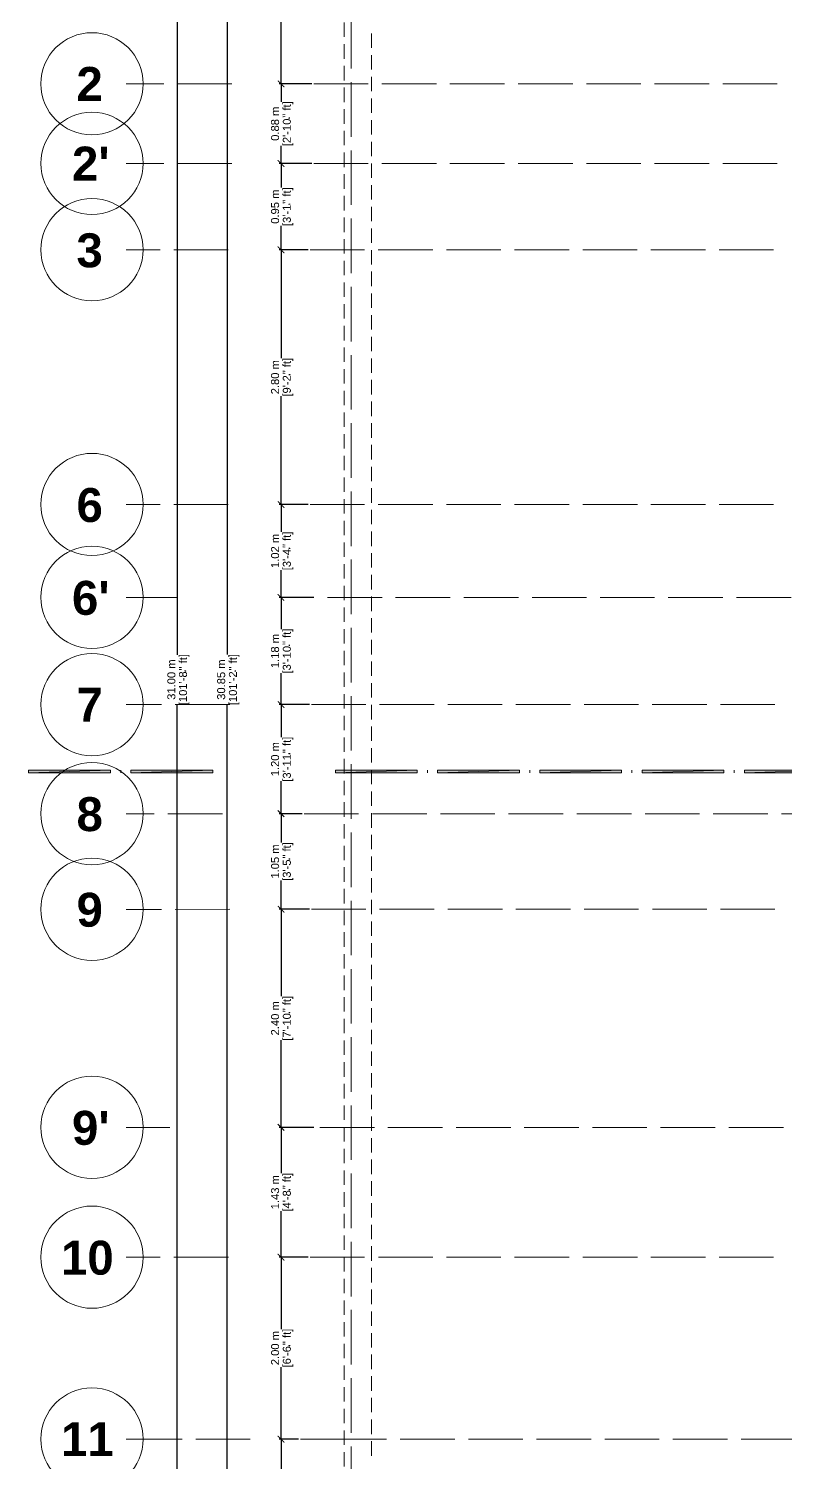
# Model space of a CAD drawing. Header units: metres. Extents: x 14 to 155, y 0 to 125.
# Drawn here: x 43.52 to 51.85, y 96.98 to 112.74 of the extents above; entities that cross this region are included whole.
import ezdxf

# ---------------------------------------------------------------- set-up
doc = ezdxf.new("R2010")
doc.units = ezdxf.units.M
doc.layers.get('Defpoints').update_dxf_attribs({"lineweight": 0})
for name, color, linetype in [('Edges', 7, 'Continuous'), ('PDF_Solid Fills', 7, 'Continuous'), ('PDF_Text', 255, 'Continuous')]:
    doc.layers.add(name, color=color, linetype=linetype)
doc.layers.add('PDF_Geometry', color=7, linetype='Continuous', true_color=0xc0c0c0)
doc.styles.add('PDF Arial Bold', font='arialbd.ttf')
doc.styles.add('TEXTS', font='swissl.ttf')
doc.dimstyles.new('Copy of DIMTEXT', dxfattribs={"dimscale": 0.3, "dimtxt": 0.22, "dimasz": 0.18, "dimexe": 0.05, "dimexo": 0.05, "dimgap": 0.05, "dimtad": 0, "dimzin": 1, "dimdsep": 46, "dimtxsty": 'TEXTS', "dimblk": 'ARCHTICK', "dimcen": 0.1, "dimclrd": 256, "dimclre": 6, "dimclrt": 7, "dimadec": 0, "dimazin": 0, "dimtfac": 0.15, "dimtix": 1, "dimtofl": 0, "dimtmove": 1, "dimatfit": 3, "dimldrblk": 'OPEN', "dimfxl": 0, "dimtolj": 1, "dimtzin": 0, "dimarcsym": 0})

# ---------------------------------------------------------------- blocks, each defined once
blk = doc.blocks.new('_ArchTick')
at = {"color": 0, "linetype": 'ByBlock', "const_width": 0.15}
blk.add_lwpolyline([(-0.5, -0.5), (0.5, 0.5)], dxfattribs=at)
blk = doc.blocks.new('*D41')
at = {"layer": 'Defpoints', "color": 0, "transparency": 16777216}
for p in [(45.56, 121.088), (45.156, 90.086), (45.561, 90.086)]:
    blk.add_point(p, dxfattribs=at)
at = {"layer": 'Edges', "color": 6, "lineweight": -2, "transparency": 16777216}
for p, q in [((45.516, 121.088), (45.136, 121.088)), ((45.516, 90.086), (45.136, 90.086))]:
    blk.add_line(p, q, dxfattribs=at)
at = {"layer": 'Edges', "lineweight": -2, "transparency": 16777216}
for p, q in [((45.156, 121.088), (45.156, 105.861)), ((45.156, 90.086), (45.156, 105.312))]:
    blk.add_line(p, q, dxfattribs=at)
at = {"layer": 'Edges', "lineweight": -2, "transparency": 16777216, "xscale": 0.072, "yscale": 0.072, "zscale": 0.072}
for p, rotation in [((45.156, 121.088), 90), ((45.156, 90.086), 270)]:
    blk.add_blockref('_ArchTick', p, dxfattribs=dict(at, rotation=rotation))
at = {"layer": 'Edges', "color": 7, "transparency": 16777216, "char_height": 0.088, "attachment_point": 5, "rotation": 90, "style": 'TEXTS'}
for s, insert in [('\\A1;31.00 m', (45.091, 105.587)), ('\\A1;[101\'-8{\\H0.15x;\\S1/2;}" ft]', (45.232, 105.587))]:
    blk.add_mtext(s, dxfattribs=dict(at, insert=insert))
blk = doc.blocks.new('_Open')
at = {"color": 0, "linetype": 'ByBlock', "lineweight": -2}
for p, q in [((-1, 0.17), (0, 0)), ((-1, -0.17), (0, 0)), ((0, 0), (-1, 0))]:
    blk.add_line(p, q, dxfattribs=at)
blk = doc.blocks.new('*D42')
at = {"layer": 'Defpoints', "color": 0, "transparency": 16777216}
for p in [(45.669, 121.013), (45.67, 90.161), (45.704, 90.161)]:
    blk.add_point(p, dxfattribs=at)
at = {"layer": 'Edges', "color": 6, "lineweight": -2, "transparency": 16777216}
for p, q in [((45.689, 121.013), (45.724, 121.013)), ((45.69, 90.161), (45.724, 90.161))]:
    blk.add_line(p, q, dxfattribs=at)
at = {"layer": 'Edges', "lineweight": -2, "transparency": 16777216}
for p, q in [((45.704, 121.013), (45.704, 105.862)), ((45.704, 90.161), (45.704, 105.312))]:
    blk.add_line(p, q, dxfattribs=at)
at = {"layer": 'Edges', "lineweight": -2, "transparency": 16777216, "xscale": 0.072, "yscale": 0.072, "zscale": 0.072}
for p, rotation in [((45.704, 121.013), 90), ((45.704, 90.161), 270)]:
    blk.add_blockref('_ArchTick', p, dxfattribs=dict(at, rotation=rotation))
at = {"layer": 'Edges', "color": 7, "transparency": 16777216, "char_height": 0.088, "attachment_point": 5, "rotation": 90, "style": 'TEXTS'}
for s, insert in [('\\A1;30.85 m', (45.639, 105.587)), ('\\A1;[101\'-2{\\H0.15x;\\S3/4;}" ft]', (45.781, 105.587))]:
    blk.add_mtext(s, dxfattribs=dict(at, insert=insert))
blk = doc.blocks.new('*D43')
at = {"layer": 'Defpoints', "color": 0, "transparency": 16777216}
for p in [(46.316, 121.013), (46.297, 112.137), (46.657, 112.137)]:
    blk.add_point(p, dxfattribs=at)
at = {"layer": 'Edges', "color": 6, "lineweight": -2, "transparency": 16777216}
for p, q in [((46.297, 121.013), (46.277, 121.013)), ((46.637, 112.137), (46.277, 112.137))]:
    blk.add_line(p, q, dxfattribs=at)
at = {"layer": 'Edges', "lineweight": -2, "transparency": 16777216}
for p, q in [((46.297, 121.013), (46.297, 116.817)), ((46.297, 112.137), (46.297, 116.333))]:
    blk.add_line(p, q, dxfattribs=at)
at = {"layer": 'Edges', "lineweight": -2, "transparency": 16777216, "xscale": 0.072, "yscale": 0.072, "zscale": 0.072}
for p, rotation in [((46.297, 121.013), 90), ((46.297, 112.137), 270)]:
    blk.add_blockref('_ArchTick', p, dxfattribs=dict(at, rotation=rotation))
at = {"layer": 'Edges', "color": 7, "transparency": 16777216, "char_height": 0.088, "attachment_point": 5, "rotation": 90, "style": 'TEXTS'}
for s, insert in [('\\A1;[29\'-1{\\H0.15x;\\S1/2;}" ft]', (46.374, 116.575)), ('\\A1;8.88 m', (46.232, 116.575))]:
    blk.add_mtext(s, dxfattribs=dict(at, insert=insert))
blk = doc.blocks.new('*D44')
at = {"layer": 'Defpoints', "color": 0, "transparency": 16777216}
for p in [(46.657, 112.137), (46.297, 111.262), (46.657, 111.262)]:
    blk.add_point(p, dxfattribs=at)
at = {"layer": 'Edges', "color": 6, "lineweight": -2, "transparency": 16777216}
for p, q in [((46.637, 112.137), (46.277, 112.137)), ((46.637, 111.262), (46.277, 111.262))]:
    blk.add_line(p, q, dxfattribs=at)
at = {"layer": 'Edges', "lineweight": -2, "transparency": 16777216}
for p, q in [((46.297, 112.137), (46.297, 111.941)), ((46.297, 111.262), (46.297, 111.457))]:
    blk.add_line(p, q, dxfattribs=at)
at = {"layer": 'Edges', "lineweight": -2, "transparency": 16777216, "xscale": 0.072, "yscale": 0.072, "zscale": 0.072}
for p, rotation in [((46.297, 112.137), 90), ((46.297, 111.262), 270)]:
    blk.add_blockref('_ArchTick', p, dxfattribs=dict(at, rotation=rotation))
at = {"layer": 'Edges', "color": 7, "transparency": 16777216, "char_height": 0.088, "attachment_point": 5, "rotation": 90, "style": 'TEXTS'}
for s, insert in [('\\A1;[2\'-10{\\H0.15x;\\S1/2;}" ft]', (46.374, 111.699)), ('\\A1;0.88 m', (46.232, 111.699))]:
    blk.add_mtext(s, dxfattribs=dict(at, insert=insert))
blk = doc.blocks.new('*D45')
at = {"layer": 'Defpoints', "color": 0, "transparency": 16777216}
for p in [(46.657, 111.262), (46.297, 110.313), (46.617, 110.313)]:
    blk.add_point(p, dxfattribs=at)
at = {"layer": 'Edges', "color": 6, "lineweight": -2, "transparency": 16777216}
for p, q in [((46.637, 111.262), (46.277, 111.262)), ((46.597, 110.313), (46.277, 110.313))]:
    blk.add_line(p, q, dxfattribs=at)
at = {"layer": 'Edges', "lineweight": -2, "transparency": 16777216}
for p, q in [((46.297, 111.262), (46.297, 110.997)), ((46.297, 110.313), (46.297, 110.578))]:
    blk.add_line(p, q, dxfattribs=at)
at = {"layer": 'Edges', "lineweight": -2, "transparency": 16777216, "xscale": 0.072, "yscale": 0.072, "zscale": 0.072}
for p, rotation in [((46.297, 111.262), 90), ((46.297, 110.313), 270)]:
    blk.add_blockref('_ArchTick', p, dxfattribs=dict(at, rotation=rotation))
at = {"layer": 'Edges', "color": 7, "transparency": 16777216, "char_height": 0.088, "attachment_point": 5, "rotation": 90, "style": 'TEXTS'}
for s, insert in [('\\A1;[3\'-1{\\H0.15x;\\S1/4;}" ft]', (46.374, 110.787)), ('\\A1;0.95 m', (46.232, 110.787))]:
    blk.add_mtext(s, dxfattribs=dict(at, insert=insert))
blk = doc.blocks.new('*D46')
at = {"layer": 'Defpoints', "color": 0, "transparency": 16777216}
for p in [(46.617, 110.313), (46.297, 107.512), (46.617, 107.512)]:
    blk.add_point(p, dxfattribs=at)
at = {"layer": 'Edges', "color": 6, "lineweight": -2, "transparency": 16777216}
for p, q in [((46.597, 110.313), (46.277, 110.313)), ((46.597, 107.512), (46.277, 107.512))]:
    blk.add_line(p, q, dxfattribs=at)
at = {"layer": 'Edges', "lineweight": -2, "transparency": 16777216}
for p, q in [((46.297, 110.313), (46.297, 109.122)), ((46.297, 107.512), (46.297, 108.703))]:
    blk.add_line(p, q, dxfattribs=at)
at = {"layer": 'Edges', "lineweight": -2, "transparency": 16777216, "xscale": 0.072, "yscale": 0.072, "zscale": 0.072}
for p, rotation in [((46.297, 110.313), 90), ((46.297, 107.512), 270)]:
    blk.add_blockref('_ArchTick', p, dxfattribs=dict(at, rotation=rotation))
at = {"layer": 'Edges', "color": 7, "transparency": 16777216, "char_height": 0.088, "attachment_point": 5, "rotation": 90, "style": 'TEXTS'}
for s, insert in [('\\A1;2.80 m', (46.232, 108.912)), ('\\A1;[9\'-2{\\H0.15x;\\S1/4;}" ft]', (46.374, 108.912))]:
    blk.add_mtext(s, dxfattribs=dict(at, insert=insert))
blk = doc.blocks.new('*D47')
at = {"layer": 'Defpoints', "color": 0, "transparency": 16777216}
for p in [(46.617, 107.512), (46.297, 106.491), (46.809, 106.491)]:
    blk.add_point(p, dxfattribs=at)
at = {"layer": 'Edges', "color": 6, "lineweight": -2, "transparency": 16777216}
for p, q in [((46.597, 107.512), (46.277, 107.512)), ((46.657, 106.491), (46.277, 106.491))]:
    blk.add_line(p, q, dxfattribs=at)
at = {"layer": 'Edges', "lineweight": -2, "transparency": 16777216}
for p, q in [((46.297, 107.512), (46.297, 107.211)), ((46.297, 106.491), (46.297, 106.792))]:
    blk.add_line(p, q, dxfattribs=at)
at = {"layer": 'Edges', "lineweight": -2, "transparency": 16777216, "xscale": 0.072, "yscale": 0.072, "zscale": 0.072}
for p, rotation in [((46.297, 107.512), 90), ((46.297, 106.491), 270)]:
    blk.add_blockref('_ArchTick', p, dxfattribs=dict(at, rotation=rotation))
at = {"layer": 'Edges', "color": 7, "transparency": 16777216, "char_height": 0.088, "attachment_point": 5, "rotation": 90, "style": 'TEXTS'}
for s, insert in [('\\A1;[3\'-4{\\H0.15x;\\S1/4;}" ft]', (46.374, 107.002)), ('\\A1;1.02 m', (46.232, 107.002))]:
    blk.add_mtext(s, dxfattribs=dict(at, insert=insert))
blk = doc.blocks.new('*D48')
at = {"layer": 'Defpoints', "color": 0, "transparency": 16777216}
for p in [(46.809, 106.491), (46.297, 105.312), (46.631, 105.312)]:
    blk.add_point(p, dxfattribs=at)
at = {"layer": 'Edges', "color": 6, "lineweight": -2, "transparency": 16777216}
for p, q in [((46.657, 106.491), (46.277, 106.491)), ((46.611, 105.312), (46.277, 105.312))]:
    blk.add_line(p, q, dxfattribs=at)
at = {"layer": 'Edges', "lineweight": -2, "transparency": 16777216}
for p, q in [((46.297, 106.491), (46.297, 106.143)), ((46.297, 105.312), (46.297, 105.659))]:
    blk.add_line(p, q, dxfattribs=at)
at = {"layer": 'Edges', "lineweight": -2, "transparency": 16777216, "xscale": 0.072, "yscale": 0.072, "zscale": 0.072}
for p, rotation in [((46.297, 106.491), 90), ((46.297, 105.312), 270)]:
    blk.add_blockref('_ArchTick', p, dxfattribs=dict(at, rotation=rotation))
at = {"layer": 'Edges', "color": 7, "transparency": 16777216, "char_height": 0.088, "attachment_point": 5, "rotation": 90, "style": 'TEXTS'}
for s, insert in [('\\A1;[3\'-10{\\H0.15x;\\S1/2;}" ft]', (46.374, 105.901)), ('\\A1;1.18 m', (46.232, 105.901))]:
    blk.add_mtext(s, dxfattribs=dict(at, insert=insert))
blk = doc.blocks.new('*D49')
at = {"layer": 'Defpoints', "color": 0, "transparency": 16777216}
for p in [(46.631, 105.312), (46.297, 104.113), (46.551, 104.113)]:
    blk.add_point(p, dxfattribs=at)
at = {"layer": 'Edges', "color": 6, "lineweight": -2, "transparency": 16777216}
for p, q in [((46.611, 105.312), (46.277, 105.312)), ((46.531, 104.113), (46.277, 104.113))]:
    blk.add_line(p, q, dxfattribs=at)
at = {"layer": 'Edges', "lineweight": -2, "transparency": 16777216}
for p, q in [((46.297, 105.312), (46.297, 104.954)), ((46.297, 104.113), (46.297, 104.47))]:
    blk.add_line(p, q, dxfattribs=at)
at = {"layer": 'Edges', "lineweight": -2, "transparency": 16777216, "xscale": 0.072, "yscale": 0.072, "zscale": 0.072}
for p, rotation in [((46.297, 105.312), 90), ((46.297, 104.113), 270)]:
    blk.add_blockref('_ArchTick', p, dxfattribs=dict(at, rotation=rotation))
at = {"layer": 'Edges', "color": 7, "transparency": 16777216, "char_height": 0.088, "attachment_point": 5, "rotation": 90, "style": 'TEXTS'}
for s, insert in [('\\A1;1.20 m', (46.232, 104.712)), ('\\A1;[3\'-11{\\H0.15x;\\S1/4;}" ft]', (46.374, 104.712))]:
    blk.add_mtext(s, dxfattribs=dict(at, insert=insert))
blk = doc.blocks.new('*D50')
at = {"layer": 'Defpoints', "color": 0, "transparency": 16777216}
for p in [(46.551, 104.113), (46.297, 103.062), (46.631, 103.062)]:
    blk.add_point(p, dxfattribs=at)
at = {"layer": 'Edges', "color": 6, "lineweight": -2, "transparency": 16777216}
for p, q in [((46.531, 104.113), (46.277, 104.113)), ((46.611, 103.062), (46.277, 103.062))]:
    blk.add_line(p, q, dxfattribs=at)
at = {"layer": 'Edges', "lineweight": -2, "transparency": 16777216}
for p, q in [((46.297, 104.113), (46.297, 103.797)), ((46.297, 103.062), (46.297, 103.378))]:
    blk.add_line(p, q, dxfattribs=at)
at = {"layer": 'Edges', "lineweight": -2, "transparency": 16777216, "xscale": 0.072, "yscale": 0.072, "zscale": 0.072}
for p, rotation in [((46.297, 104.113), 90), ((46.297, 103.062), 270)]:
    blk.add_blockref('_ArchTick', p, dxfattribs=dict(at, rotation=rotation))
at = {"layer": 'Edges', "color": 7, "transparency": 16777216, "char_height": 0.088, "attachment_point": 5, "rotation": 90, "style": 'TEXTS'}
for s, insert in [('\\A1;1.05 m', (46.232, 103.587)), ('\\A1;[3\'-5{\\H0.15x;\\S1/2;}" ft]', (46.374, 103.587))]:
    blk.add_mtext(s, dxfattribs=dict(at, insert=insert))
blk = doc.blocks.new('*D51')
at = {"layer": 'Defpoints', "color": 0, "transparency": 16777216}
for p in [(46.631, 103.062), (46.297, 100.664), (46.724, 100.664)]:
    blk.add_point(p, dxfattribs=at)
at = {"layer": 'Edges', "color": 6, "lineweight": -2, "transparency": 16777216}
for p, q in [((46.611, 103.062), (46.277, 103.062)), ((46.657, 100.664), (46.277, 100.664))]:
    blk.add_line(p, q, dxfattribs=at)
at = {"layer": 'Edges', "lineweight": -2, "transparency": 16777216}
for p, q in [((46.297, 103.062), (46.297, 102.105)), ((46.297, 100.664), (46.297, 101.621))]:
    blk.add_line(p, q, dxfattribs=at)
at = {"layer": 'Edges', "lineweight": -2, "transparency": 16777216, "xscale": 0.072, "yscale": 0.072, "zscale": 0.072}
for p, rotation in [((46.297, 103.062), 90), ((46.297, 100.664), 270)]:
    blk.add_blockref('_ArchTick', p, dxfattribs=dict(at, rotation=rotation))
at = {"layer": 'Edges', "color": 7, "transparency": 16777216, "char_height": 0.088, "attachment_point": 5, "rotation": 90, "style": 'TEXTS'}
for s, insert in [('\\A1;2.40 m', (46.232, 101.863)), ('\\A1;[7\'-10{\\H0.15x;\\S1/2;}" ft]', (46.374, 101.863))]:
    blk.add_mtext(s, dxfattribs=dict(at, insert=insert))
blk = doc.blocks.new('*D52')
at = {"layer": 'Defpoints', "color": 0, "transparency": 16777216}
for p in [(46.724, 100.664), (46.297, 99.237), (46.617, 99.237)]:
    blk.add_point(p, dxfattribs=at)
at = {"layer": 'Edges', "color": 6, "lineweight": -2, "transparency": 16777216}
for p, q in [((46.657, 100.664), (46.277, 100.664)), ((46.597, 99.237), (46.277, 99.237))]:
    blk.add_line(p, q, dxfattribs=at)
at = {"layer": 'Edges', "lineweight": -2, "transparency": 16777216}
for p, q in [((46.297, 100.664), (46.297, 100.16)), ((46.297, 99.237), (46.297, 99.741))]:
    blk.add_line(p, q, dxfattribs=at)
at = {"layer": 'Edges', "lineweight": -2, "transparency": 16777216, "xscale": 0.072, "yscale": 0.072, "zscale": 0.072}
for p, rotation in [((46.297, 100.664), 90), ((46.297, 99.237), 270)]:
    blk.add_blockref('_ArchTick', p, dxfattribs=dict(at, rotation=rotation))
at = {"layer": 'Edges', "color": 7, "transparency": 16777216, "char_height": 0.088, "attachment_point": 5, "rotation": 90, "style": 'TEXTS'}
for s, insert in [('\\A1;1.43 m', (46.232, 99.951)), ('\\A1;[4\'-8{\\H0.15x;\\S1/4;}" ft]', (46.374, 99.951))]:
    blk.add_mtext(s, dxfattribs=dict(at, insert=insert))
blk = doc.blocks.new('*D53')
at = {"layer": 'Defpoints', "color": 0, "transparency": 16777216}
for p in [(46.617, 99.237), (46.297, 97.236), (46.51, 97.236)]:
    blk.add_point(p, dxfattribs=at)
at = {"layer": 'Edges', "color": 6, "lineweight": -2, "transparency": 16777216}
for p, q in [((46.597, 99.237), (46.277, 99.237)), ((46.49, 97.236), (46.277, 97.236))]:
    blk.add_line(p, q, dxfattribs=at)
at = {"layer": 'Edges', "lineweight": -2, "transparency": 16777216}
for p, q in [((46.297, 99.237), (46.297, 98.446)), ((46.297, 97.236), (46.297, 98.027))]:
    blk.add_line(p, q, dxfattribs=at)
at = {"layer": 'Edges', "lineweight": -2, "transparency": 16777216, "xscale": 0.072, "yscale": 0.072, "zscale": 0.072}
for p, rotation in [((46.297, 99.237), 90), ((46.297, 97.236), 270)]:
    blk.add_blockref('_ArchTick', p, dxfattribs=dict(at, rotation=rotation))
at = {"layer": 'Edges', "color": 7, "transparency": 16777216, "char_height": 0.088, "attachment_point": 5, "rotation": 90, "style": 'TEXTS'}
for s, insert in [('\\A1;2.00 m', (46.232, 98.237)), ('\\A1;[6\'-6{\\H0.15x;\\S3/4;}" ft]', (46.374, 98.237))]:
    blk.add_mtext(s, dxfattribs=dict(at, insert=insert))
blk = doc.blocks.new('*D54')
at = {"layer": 'Defpoints', "color": 0, "transparency": 16777216}
for p in [(46.51, 97.236), (46.297, 90.161), (46.298, 90.161)]:
    blk.add_point(p, dxfattribs=at)
at = {"layer": 'Edges', "color": 6, "lineweight": -2, "transparency": 16777216}
for p, q in [((46.49, 97.236), (46.277, 97.236)), ((46.297, 90.161), (46.277, 90.161))]:
    blk.add_line(p, q, dxfattribs=at)
at = {"layer": 'Edges', "lineweight": -2, "transparency": 16777216}
for p, q in [((46.297, 97.236), (46.297, 93.941)), ((46.297, 90.161), (46.297, 93.457))]:
    blk.add_line(p, q, dxfattribs=at)
at = {"layer": 'Edges', "lineweight": -2, "transparency": 16777216, "xscale": 0.072, "yscale": 0.072, "zscale": 0.072}
for p, rotation in [((46.297, 97.236), 90), ((46.297, 90.161), 270)]:
    blk.add_blockref('_ArchTick', p, dxfattribs=dict(at, rotation=rotation))
at = {"layer": 'Edges', "color": 7, "transparency": 16777216, "char_height": 0.088, "attachment_point": 5, "rotation": 90, "style": 'TEXTS'}
for s, insert in [('\\A1;7.08 m', (46.232, 93.699)), ('\\A1;[23\'-2{\\H0.15x;\\S1/2;}" ft]', (46.374, 93.699))]:
    blk.add_mtext(s, dxfattribs=dict(at, insert=insert))

msp = doc.modelspace()

# ---------------------------------------------------------------- linework, layer by layer
at = {"layer": 'PDF_Geometry', "color": 0, "lineweight": 0}
for points in [[(47.068, 112.907), (47.068, 112.307)], [(46.993, 112.653), (46.993, 112.811)], [(46.993, 112.414), (46.993, 112.573)], [(47.294, 112.533), (47.294, 112.691)], [(47.294, 112.294), (47.294, 112.454)], [(46.993, 112.176), (46.993, 112.334)], [(44.592, 112.137), (45.007, 112.137)], [(45.157, 112.137), (45.757, 112.137)], [(46.657, 112.137), (47.257, 112.137)], [(46.993, 111.937), (46.993, 112.096)], [(47.068, 112.156), (47.068, 111.556)], [(47.294, 112.057), (47.294, 112.216)], [(47.407, 112.137), (48.007, 112.137)], [(48.156, 112.137), (48.756, 112.137)], [(48.907, 112.137), (49.507, 112.137)], [(49.657, 112.137), (50.257, 112.137)], [(50.406, 112.137), (51.006, 112.137)], [(51.157, 112.137), (51.757, 112.137)], [(47.294, 111.819), (47.294, 111.977)], [(46.993, 111.699), (46.993, 111.859)], [(46.993, 111.462), (46.993, 111.62)], [(47.294, 111.58), (47.294, 111.739)], [(47.294, 111.342), (47.294, 111.5)], [(46.993, 111.223), (46.993, 111.382)], [(47.068, 111.406), (47.068, 110.806)], [(44.592, 111.262), (45.007, 111.262)], [(45.157, 111.262), (45.757, 111.262)], [(46.657, 111.262), (47.257, 111.262)], [(46.993, 110.985), (46.993, 111.143)], [(47.294, 111.103), (47.294, 111.263)], [(47.407, 111.262), (48.007, 111.262)], [(48.156, 111.262), (48.756, 111.262)], [(48.907, 111.262), (49.507, 111.262)], [(49.657, 111.262), (50.257, 111.262)], [(50.406, 111.262), (51.006, 111.262)], [(51.157, 111.262), (51.757, 111.262)], [(47.294, 110.867), (47.294, 111.025)], [(46.993, 110.746), (46.993, 110.905)], [(46.993, 110.508), (46.993, 110.668)], [(47.294, 110.628), (47.294, 110.787)], [(47.068, 110.657), (47.068, 110.057)], [(47.294, 110.39), (47.294, 110.548)], [(46.993, 110.271), (46.993, 110.43)], [(44.592, 110.313), (44.967, 110.313)], [(45.117, 110.313), (45.717, 110.313)], [(46.617, 110.313), (47.217, 110.313)], [(46.993, 110.033), (46.993, 110.191)], [(47.294, 110.151), (47.294, 110.31)], [(47.367, 110.313), (47.967, 110.313)], [(48.116, 110.313), (48.716, 110.313)], [(48.867, 110.313), (49.467, 110.313)], [(49.617, 110.313), (50.217, 110.313)], [(50.366, 110.313), (50.966, 110.313)], [(51.117, 110.313), (51.717, 110.313)], [(47.294, 109.913), (47.294, 110.073)], [(46.993, 109.794), (46.993, 109.953)], [(47.068, 109.906), (47.068, 109.306)], [(46.993, 109.556), (46.993, 109.714)], [(47.294, 109.676), (47.294, 109.834)], [(47.294, 109.437), (47.294, 109.596)], [(46.993, 109.317), (46.993, 109.477)], [(46.993, 109.08), (46.993, 109.239)], [(47.294, 109.199), (47.294, 109.357)], [(47.068, 109.156), (47.068, 108.556)], [(47.294, 108.96), (47.294, 109.119)], [(46.993, 108.842), (46.993, 109.001)], [(47.294, 108.722), (47.294, 108.882)], [(46.993, 108.604), (46.993, 108.762)], [(47.294, 108.485), (47.294, 108.644)], [(46.993, 108.365), (46.993, 108.524)], [(47.068, 108.407), (47.068, 107.807)], [(47.294, 108.247), (47.294, 108.405)], [(46.993, 108.127), (46.993, 108.287)], [(47.294, 108.008), (47.294, 108.167)], [(46.993, 107.89), (46.993, 108.048)], [(47.294, 107.77), (47.294, 107.928)], [(46.993, 107.651), (46.993, 107.81)], [(47.294, 107.531), (47.294, 107.691)], [(44.592, 107.512), (44.967, 107.512)], [(45.117, 107.512), (45.717, 107.512)], [(46.617, 107.512), (47.217, 107.512)], [(46.993, 107.413), (46.993, 107.571)], [(47.068, 107.656), (47.068, 107.056)], [(47.367, 107.512), (47.967, 107.512)], [(48.116, 107.512), (48.716, 107.512)], [(48.867, 107.512), (49.467, 107.512)], [(49.617, 107.512), (50.218, 107.512)], [(50.366, 107.512), (50.966, 107.512)], [(51.117, 107.512), (51.717, 107.512)], [(47.294, 107.295), (47.294, 107.453)], [(46.993, 107.174), (46.993, 107.333)], [(47.294, 107.056), (47.294, 107.215)], [(46.993, 106.936), (46.993, 107.096)], [(47.068, 106.906), (47.068, 106.306)], [(47.294, 106.818), (47.294, 106.976)], [(46.993, 106.699), (46.993, 106.858)], [(47.294, 106.579), (47.294, 106.738)], [(46.993, 106.461), (46.993, 106.619)], [(44.592, 106.491), (45.159, 106.491)], [(46.809, 106.491), (47.409, 106.491)], [(47.294, 106.341), (47.294, 106.501)], [(47.558, 106.491), (48.158, 106.491)], [(48.308, 106.491), (48.909, 106.491)], [(49.059, 106.491), (49.659, 106.491)], [(49.808, 106.491), (50.408, 106.491)], [(50.558, 106.491), (51.159, 106.491)], [(51.309, 106.491), (51.909, 106.491)], [(46.993, 106.222), (46.993, 106.381)], [(47.294, 106.104), (47.294, 106.262)], [(46.993, 105.984), (46.993, 106.142)], [(47.068, 106.157), (47.068, 105.557)], [(47.294, 105.865), (47.294, 106.024)], [(46.993, 105.745), (46.993, 105.905)], [(47.294, 105.627), (47.294, 105.785)], [(46.993, 105.509), (46.993, 105.667)], [(47.294, 105.389), (47.294, 105.547)], [(44.592, 105.312), (44.981, 105.312)], [(45.132, 105.312), (45.732, 105.312)], [(46.631, 105.312), (47.231, 105.312)], [(46.993, 105.27), (46.993, 105.428)], [(47.068, 105.406), (47.068, 104.806)], [(47.294, 105.15), (47.294, 105.31)], [(47.382, 105.312), (47.982, 105.312)], [(48.132, 105.312), (48.732, 105.312)], [(48.881, 105.312), (49.481, 105.312)], [(49.632, 105.312), (50.232, 105.312)], [(50.382, 105.312), (50.983, 105.312)], [(51.131, 105.312), (51.732, 105.312)], [(46.993, 105.032), (46.993, 105.19)], [(47.294, 104.913), (47.294, 105.072)], [(46.993, 104.793), (46.993, 104.952)], [(47.294, 104.675), (47.294, 104.833)], [(46.993, 104.555), (46.993, 104.715)], [(44.533, 104.563), (44.533, 104.593)], [(47.068, 104.656), (47.068, 104.055)], [(47.294, 104.436), (47.294, 104.595)], [(47.908, 104.563), (47.908, 104.593)], [(49.033, 104.563), (49.033, 104.593)], [(50.158, 104.563), (50.158, 104.593)], [(51.283, 104.563), (51.283, 104.593)], [(46.993, 104.318), (46.993, 104.476)], [(47.294, 104.198), (47.294, 104.356)], [(46.993, 104.079), (46.993, 104.238)], [(44.592, 104.113), (44.901, 104.113)], [(45.052, 104.113), (45.652, 104.113)], [(46.551, 104.113), (47.151, 104.113)], [(47.294, 103.959), (47.294, 104.119)], [(47.302, 104.113), (47.902, 104.113)], [(48.052, 104.113), (48.651, 104.113)], [(48.801, 104.113), (49.401, 104.113)], [(49.552, 104.113), (50.152, 104.113)], [(50.303, 104.113), (50.901, 104.113)], [(51.051, 104.113), (51.652, 104.113)], [(51.802, 104.113), (52.402, 104.113)], [(46.993, 103.841), (46.993, 103.999)], [(47.068, 103.907), (47.068, 103.306)], [(47.294, 103.723), (47.294, 103.881)], [(46.993, 103.603), (46.993, 103.761)], [(47.294, 103.484), (47.294, 103.643)], [(46.993, 103.364), (46.993, 103.524)], [(46.993, 103.127), (46.993, 103.286)], [(47.294, 103.246), (47.294, 103.404)], [(47.068, 103.156), (47.068, 102.556)], [(47.294, 103.007), (47.294, 103.166)], [(44.592, 103.061), (44.981, 103.061)], [(45.132, 103.061), (45.732, 103.062)], [(46.631, 103.062), (47.231, 103.062)], [(46.993, 102.889), (46.993, 103.047)], [(47.382, 103.062), (47.982, 103.062)], [(48.132, 103.062), (48.733, 103.062)], [(48.881, 103.062), (49.482, 103.062)], [(49.632, 103.062), (50.232, 103.062)], [(50.383, 103.062), (50.983, 103.062)], [(51.132, 103.062), (51.732, 103.062)], [(46.993, 102.65), (46.993, 102.809)], [(47.294, 102.769), (47.294, 102.929)], [(47.294, 102.532), (47.294, 102.69)], [(46.993, 102.412), (46.993, 102.57)], [(46.993, 102.173), (46.993, 102.333)], [(47.068, 102.405), (47.068, 101.805)], [(47.294, 102.293), (47.294, 102.452)], [(47.294, 102.055), (47.294, 102.213)], [(46.993, 101.937), (46.993, 102.095)], [(46.993, 101.698), (46.993, 101.857)], [(47.294, 101.817), (47.294, 101.975)], [(47.294, 101.578), (47.294, 101.738)], [(46.993, 101.46), (46.993, 101.618)], [(47.068, 101.656), (47.068, 101.056)], [(46.993, 101.221), (46.993, 101.38)], [(47.294, 101.341), (47.294, 101.5)], [(47.294, 101.103), (47.294, 101.261)], [(46.993, 100.983), (46.993, 101.143)], [(46.993, 100.746), (46.993, 100.904)], [(47.068, 100.906), (47.068, 100.306)], [(47.294, 100.864), (47.294, 101.023)], [(47.294, 100.626), (47.294, 100.784)], [(44.593, 100.664), (45.074, 100.664)], [(46.724, 100.664), (47.324, 100.664)], [(46.993, 100.507), (46.993, 100.666)], [(47.473, 100.664), (48.073, 100.664)], [(48.224, 100.664), (48.824, 100.664)], [(48.974, 100.664), (49.574, 100.664)], [(49.723, 100.664), (50.323, 100.664)], [(50.474, 100.664), (51.074, 100.664)], [(51.224, 100.664), (51.825, 100.664)], [(46.993, 100.269), (46.993, 100.427)], [(47.294, 100.387), (47.294, 100.547)], [(47.294, 100.151), (47.294, 100.309)], [(46.993, 100.031), (46.993, 100.189)], [(47.068, 100.155), (47.068, 99.555)], [(46.993, 99.792), (46.993, 99.952)], [(47.294, 99.912), (47.294, 100.071)], [(47.294, 99.674), (47.294, 99.832)], [(46.993, 99.555), (46.993, 99.714)], [(46.993, 99.317), (46.993, 99.475)], [(47.294, 99.435), (47.294, 99.594)], [(47.068, 99.406), (47.068, 98.806)], [(47.294, 99.197), (47.294, 99.357)], [(44.593, 99.237), (44.967, 99.237)], [(45.118, 99.237), (45.718, 99.237)], [(46.617, 99.237), (47.217, 99.237)], [(46.993, 99.078), (46.993, 99.237)], [(47.368, 99.237), (47.968, 99.237)], [(48.117, 99.237), (48.717, 99.237)], [(48.867, 99.237), (49.467, 99.237)], [(49.618, 99.237), (50.218, 99.237)], [(50.367, 99.237), (50.967, 99.237)], [(51.117, 99.237), (51.717, 99.237)], [(46.993, 98.84), (46.993, 98.998)], [(47.294, 98.96), (47.294, 99.118)], [(47.294, 98.721), (47.294, 98.88)], [(46.993, 98.601), (46.993, 98.761)], [(46.993, 98.365), (46.993, 98.523)], [(47.068, 98.656), (47.068, 98.056)], [(47.294, 98.483), (47.294, 98.641)], [(47.294, 98.245), (47.294, 98.403)], [(46.993, 98.126), (46.993, 98.285)], [(47.294, 98.006), (47.294, 98.166)], [(46.993, 97.888), (46.993, 98.046)], [(47.068, 97.905), (47.068, 97.305)], [(47.294, 97.769), (47.294, 97.928)], [(46.993, 97.649), (46.993, 97.808)], [(47.294, 97.531), (47.294, 97.689)], [(46.993, 97.411), (46.993, 97.571)], [(47.294, 97.292), (47.294, 97.451)], [(46.993, 97.174), (46.993, 97.332)], [(44.593, 97.236), (45.209, 97.236)], [(45.359, 97.236), (45.958, 97.236)], [(46.51, 97.236), (46.918, 97.236), (46.718, 97.236)], [(46.859, 97.236), (47.459, 97.236)], [(47.068, 97.156), (47.068, 96.556)], [(47.294, 97.054), (47.294, 97.212)], [(47.609, 97.236), (48.208, 97.236)], [(48.358, 97.236), (48.958, 97.236)], [(49.109, 97.236), (49.709, 97.236)], [(49.859, 97.236), (50.458, 97.236)], [(50.608, 97.236), (51.209, 97.237)], [(51.359, 97.237), (51.959, 97.237)], [(46.993, 96.935), (46.993, 97.094)]]:
    msp.add_lwpolyline(points, dxfattribs=at)
for points in [[(46.717, 111.262), (46.993, 111.262)], [(46.718, 110.313), (46.993, 110.313)], [(44.42, 104.563), (44.42, 104.593), (43.52, 104.563)], [(44.42, 104.593), (43.52, 104.563), (43.52, 104.593)], [(45.545, 104.563), (45.545, 104.593), (44.645, 104.563)], [(45.545, 104.593), (44.645, 104.563), (44.645, 104.593)], [(47.795, 104.563), (47.795, 104.593), (46.895, 104.563)], [(47.795, 104.593), (46.895, 104.563), (46.895, 104.593)], [(48.92, 104.563), (48.92, 104.593), (48.02, 104.563)], [(48.92, 104.593), (48.02, 104.563), (48.02, 104.593)], [(50.045, 104.563), (50.045, 104.593), (49.145, 104.563)], [(50.045, 104.593), (49.145, 104.563), (49.145, 104.593)], [(51.17, 104.563), (51.17, 104.593), (50.27, 104.563)], [(51.17, 104.593), (50.27, 104.563), (50.27, 104.593)], [(52.295, 104.563), (52.295, 104.593), (51.395, 104.563)], [(52.295, 104.593), (51.395, 104.563), (51.395, 104.593)]]:
    msp.add_lwpolyline(points, close=True, dxfattribs=at)
for centre in [(44.217, 112.138), (44.217, 111.263), (44.217, 110.314), (44.217, 107.513), (44.217, 106.492), (44.217, 105.312), (44.217, 104.114), (44.217, 103.062), (44.217, 100.665), (44.217, 99.237), (44.217, 97.237)]:
    msp.add_circle(centre, 0.562, dxfattribs=at)
at = {"layer": 'PDF_Solid Fills', "color": 0, "transparency": 33554559}
for points in [[(43.52, 104.593), (43.52, 104.563), (44.42, 104.593)], [(43.52, 104.563), (44.42, 104.563), (44.42, 104.593)], [(44.645, 104.593), (44.645, 104.563), (45.545, 104.593)], [(44.645, 104.563), (45.545, 104.563), (45.545, 104.593)], [(46.895, 104.593), (46.895, 104.563), (47.795, 104.593)], [(46.895, 104.563), (47.795, 104.563), (47.795, 104.593)], [(48.02, 104.593), (48.02, 104.563), (48.92, 104.593)], [(48.02, 104.563), (48.92, 104.563), (48.92, 104.593)], [(49.145, 104.593), (49.145, 104.563), (50.045, 104.593)], [(49.145, 104.563), (50.045, 104.563), (50.045, 104.593)], [(50.27, 104.593), (50.27, 104.563), (51.17, 104.593)], [(50.27, 104.563), (51.17, 104.563), (51.17, 104.593)], [(51.396, 104.593), (51.396, 104.563), (52.295, 104.593)], [(51.396, 104.563), (52.295, 104.563), (52.295, 104.593)]]:
    msp.add_solid(points, dxfattribs=at)

# ---------------------------------------------------------------- texts
at = {"layer": 'PDF_Text', "color": 0, "attachment_point": 7, "rotation": 0.0022, "style": 'PDF Arial Bold'}
for s, insert, char_height in [('2', (44.046, 111.95), 0.373), ("2'", (43.997, 111.074), 0.3732), ('3', (44.046, 110.115), 0.373), ('6', (44.047, 107.315), 0.373), ("6'", (43.997, 106.294), 0.3732), ('7', (44.047, 105.124), 0.373), ('8', (44.047, 103.916), 0.373), ('9', (44.047, 102.865), 0.373), ("9'", (43.997, 100.467), 0.3732), ('10', (43.876, 99.039), 0.3732), ('11', (43.876, 97.049), 0.3732)]:
    msp.add_mtext(s, dxfattribs=dict(at, insert=insert, char_height=char_height))

# ---------------------------------------------------------------- dimensions: what is measured, and where the dimension line sits
at = {"layer": 'Edges'}
for base, p1, p2, picture, middle in [((45.156, 90.086), (45.56, 121.088), (45.561, 90.086), '*D41', (45.156, 105.587)), ((45.704, 90.161), (45.669, 121.013), (45.67, 90.161), '*D42', (45.704, 105.587)), ((46.297, 112.137), (46.316, 121.013), (46.657, 112.137), '*D43', (46.297, 116.575)), ((46.2972, 111.2618), (46.6566, 112.1372), (46.6566, 111.2618), '*D44', (46.2972, 111.6995)), ((46.297, 110.313), (46.657, 111.262), (46.617, 110.313), '*D45', (46.297, 110.787)), ((46.297, 107.512), (46.617, 110.313), (46.617, 107.512), '*D46', (46.297, 108.912)), ((46.297, 106.491), (46.617, 107.512), (46.809, 106.491), '*D47', (46.297, 107.002)), ((46.297, 105.312), (46.809, 106.491), (46.631, 105.312), '*D48', (46.297, 105.901)), ((46.297, 104.113), (46.631, 105.312), (46.551, 104.113), '*D49', (46.297, 104.712)), ((46.297, 103.062), (46.551, 104.113), (46.631, 103.062), '*D50', (46.297, 103.587)), ((46.297, 100.664), (46.631, 103.062), (46.724, 100.664), '*D51', (46.297, 101.863)), ((46.297, 99.237), (46.724, 100.664), (46.617, 99.237), '*D52', (46.297, 99.951)), ((46.297, 97.236), (46.617, 99.237), (46.51, 97.236), '*D53', (46.297, 98.237)), ((46.2972, 90.1612), (46.5099, 97.2363), (46.2981, 90.1612), '*D54', (46.2972, 93.6988))]:
    dim = msp.add_linear_dim(base=base, p1=p1, p2=p2, angle=90, dimstyle='Copy of DIMTEXT', override={"dimscale": 0.4, "dimpost": ' m\\X', "dimfxl": 0.9, "dimfxlon": 1}, dxfattribs=at)
    dim.commit()
    dim.dimension.update_dxf_attribs({"geometry": picture, "text_midpoint": middle})

doc.saveas('drawing.dxf')
